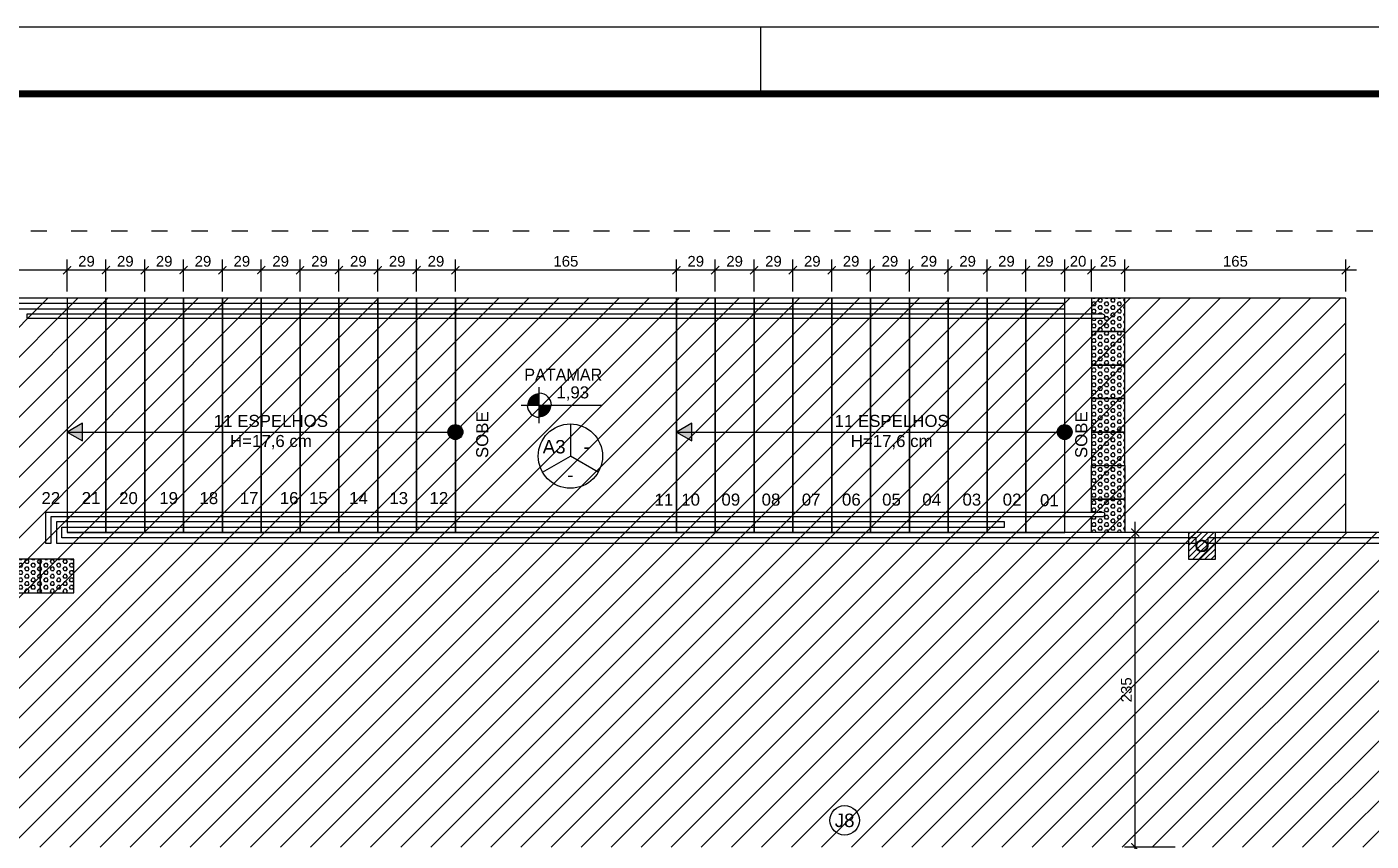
# Model space of a CAD drawing. Header units: millimetres. Extents: x 271 to 8721, y -7686 to -4716.
# Drawn here: x 773 to 1777, y -5325 to -4716 of the extents above; entities that cross this region are included whole.
import ezdxf
from ezdxf.enums import TextEntityAlignment as Align

# ---------------------------------------------------------------- set-up
doc = ezdxf.new("R2010")
doc.units = ezdxf.units.MM
doc.linetypes.add('ACAD_ISO03W100', pattern=[30, 12, -18])
for name, color, linetype in [('3', 1, 'Continuous'), ('construir', 10, 'Continuous'), ('COTA', 8, 'Continuous'), ('Estrutura', 49, 'Continuous'), ('LEGENDA', 7, 'Continuous'), ('PISO', 3, 'Continuous'), ('PISO02', 8, 'Continuous'), ('PODOTÁTIL INTERNO', 142, 'Continuous'), ('Projeções', 6, 'ACAD_ISO03W100'), ('Texto', 7, 'Continuous'), ('VISTA 02', 1, 'Continuous')]:
    doc.layers.add(name, color=color, linetype=linetype)
doc.styles.add('ARIAL', font='Arial.ttf')
doc.dimstyles.new('COTA 50', dxfattribs={"dimscale": 0.5, "dimtxt": 16, "dimasz": 12, "dimexe": 16, "dimexo": 10, "dimgap": 5, "dimtad": 1, "dimrnd": 0.5, "dimtxsty": 'ARIAL', "dimblk": 'ARCHTICK', "dimcen": 2.5, "dimdle": 16, "dimclrd": 8, "dimclre": 8, "dimclrt": 7, "dimadec": 0, "dimazin": 0, "dimtfac": 1, "dimtmove": 1, "dimatfit": 3, "dimfxl": 1, "dimarcsym": 0})

# ---------------------------------------------------------------- blocks, each defined once
blk = doc.blocks.new('A1 SEM ABA')
at = {"layer": 'LEGENDA'}
blk.add_line((-148, 58.4), (-148, 59.4), dxfattribs=at)
blk.add_lwpolyline([(-169, 59.4), (0, 59.4), (0, 0), (-169, 0), (-169, 59.4)], close=True, dxfattribs=at)
at = {"layer": 'LEGENDA', "const_width": 0.1}
blk.add_lwpolyline([(-1, 58.4), (-1, 1), (-166.5, 1), (-166.5, 58.4)], close=True, dxfattribs=at)
blk = doc.blocks.new('IND.ESQ.')
at = {"layer": 'Texto'}
blk.add_circle((0, 0), 5.5, dxfattribs=at)
at = {"layer": 'Texto', "style": 'ARIAL'}
blk.add_attdef('PP', text='', height=5, dxfattribs=at).set_placement((0, 0), align=Align.MIDDLE_CENTER)
blk = doc.blocks.new('_ArchTick')
at = {"layer": 'Texto', "color": 0, "const_width": 0.15}
blk.add_lwpolyline([(-0.5, -0.5), (0.5, 0.5)], dxfattribs=at)
blk = doc.blocks.new('*D82')
at = {"layer": 'COTA', "color": 8, "lineweight": -2, "transparency": 16777216}
for p, q in [((1600.9, -5337.1), (1600.9, -5086.1)), ((1680.7, -5094.1), (1592.9, -5094.1)), ((1630.7, -5329.1), (1592.9, -5329.1))]:
    blk.add_line(p, q, dxfattribs=at)
at = {"layer": 'Defpoints', "color": 0, "lineweight": -3, "transparency": 16777216}
for p in [(1600.9, -5094.1), (1685.7, -5094.1), (1635.7, -5329.1)]:
    blk.add_point(p, dxfattribs=at)
at = {"layer": 'COTA', "color": 8, "lineweight": -2, "transparency": 16777216, "xscale": 6, "yscale": 6, "zscale": 6}
for p, rotation in [((1600.9, -5094.1), 90), ((1600.9, -5329.1), 270)]:
    blk.add_blockref('_ArchTick', p, dxfattribs=dict(at, rotation=rotation))
at = {"layer": 'COTA', "color": 7, "lineweight": -2, "transparency": 16777216, "insert": (1594.3, -5211.6), "char_height": 8, "attachment_point": 5, "rotation": 90, "style": 'ARIAL'}
blk.add_mtext('235', dxfattribs=at)
blk = doc.blocks.new('PIZZA')
at = {"layer": 'Texto'}
for points in [[(0, 12), (0, 0)], [(-10.39, -6), (0, 0)], [(10.39, -6), (0, 0)]]:
    blk.add_lwpolyline(points, dxfattribs=at)
blk.add_circle((0, 0), 12, dxfattribs=at)
at = {"layer": 'Texto', "style": 'ARIAL'}
for tag, p in [('A1', (-6.06, 3.5)), ('B1', (6.06, 3.5)), ('C1', (0, -7))]:
    blk.add_attdef(tag, text='', height=5, dxfattribs=at).set_placement(p, align=Align.MIDDLE_CENTER)
blk = doc.blocks.new('A$C1DFB60F3')
at = {"layer": 'Texto', "color": 0, "linetype": 'ByBlock'}
for p, q in [((0, -13.5), (0, 13.5)), ((-13.5, 0), (46.5, 0))]:
    blk.add_line(p, q, dxfattribs=at)
at = {"layer": 'Texto', "color": 0, "linetype": 'ByBlock', "const_width": 9}
for points in [[(-4.5, 0, -0.414214), (0, 4.5, -0.618034)], [(0, -4.5, 0.414214), (4.5, 0, 0.618034)]]:
    blk.add_lwpolyline(points, format="xyb", dxfattribs=at)
at = {"layer": 'Texto', "color": 0, "linetype": 'ByBlock'}
for start, end in [(0, 90), (180, 270)]:
    blk.add_arc((0, 0), 9, start, end, dxfattribs=at)
at = {"layer": 'Texto', "color": 0, "linetype": 'ByBlock', "style": 'ARIAL'}
blk.add_attdef('0,00', (12.7, 5.1), '', height=9, dxfattribs=at)
blk = doc.blocks.new('*D320')
at = {"layer": 'COTA', "color": 8, "lineweight": -2, "transparency": 16777216}
for p, q in [((840.2, -4898.2), (795.2, -4898.2)), ((803.2, -4914.1), (803.2, -4890.2)), ((832.2, -4914.1), (832.2, -4890.2))]:
    blk.add_line(p, q, dxfattribs=at)
at = {"layer": 'Defpoints', "color": 0, "lineweight": -3, "transparency": 16777216}
for p in [(803.2, -4898.2), (803.2, -4919.1), (832.2, -4919.1)]:
    blk.add_point(p, dxfattribs=at)
at = {"layer": 'COTA', "color": 8, "lineweight": -2, "transparency": 16777216, "xscale": 6, "yscale": 6, "zscale": 6, "rotation": 180}
blk.add_blockref('_ArchTick', (803.2, -4898.2), dxfattribs=at)
at = {"layer": 'COTA', "color": 8, "lineweight": -2, "transparency": 16777216, "xscale": 6, "yscale": 6, "zscale": 6}
blk.add_blockref('_ArchTick', (832.2, -4898.2), dxfattribs=at)
at = {"layer": 'COTA', "color": 7, "lineweight": -2, "transparency": 16777216, "insert": (817.7, -4891.6), "char_height": 8, "attachment_point": 5, "style": 'ARIAL'}
blk.add_mtext('29', dxfattribs=at)
blk = doc.blocks.new('*D321')
at = {"layer": 'COTA', "color": 8, "lineweight": -2, "transparency": 16777216}
for p, q in [((869.2, -4898.2), (824.2, -4898.2)), ((832.2, -4914.1), (832.2, -4890.2)), ((861.2, -4914.1), (861.2, -4890.2))]:
    blk.add_line(p, q, dxfattribs=at)
at = {"layer": 'Defpoints', "color": 0, "lineweight": -3, "transparency": 16777216}
for p in [(832.2, -4898.2), (832.2, -4919.1), (861.2, -4919.1)]:
    blk.add_point(p, dxfattribs=at)
at = {"layer": 'COTA', "color": 8, "lineweight": -2, "transparency": 16777216, "xscale": 6, "yscale": 6, "zscale": 6, "rotation": 180}
blk.add_blockref('_ArchTick', (832.2, -4898.2), dxfattribs=at)
at = {"layer": 'COTA', "color": 8, "lineweight": -2, "transparency": 16777216, "xscale": 6, "yscale": 6, "zscale": 6}
blk.add_blockref('_ArchTick', (861.2, -4898.2), dxfattribs=at)
at = {"layer": 'COTA', "color": 7, "lineweight": -2, "transparency": 16777216, "insert": (846.7, -4891.6), "char_height": 8, "attachment_point": 5, "style": 'ARIAL'}
blk.add_mtext('29', dxfattribs=at)
blk = doc.blocks.new('*D322')
at = {"layer": 'COTA', "color": 8, "lineweight": -2, "transparency": 16777216}
for p, q in [((898.2, -4898.2), (853.2, -4898.2)), ((861.2, -4914.1), (861.2, -4890.2)), ((890.2, -4914.1), (890.2, -4890.2))]:
    blk.add_line(p, q, dxfattribs=at)
at = {"layer": 'Defpoints', "color": 0, "lineweight": -3, "transparency": 16777216}
for p in [(861.2, -4898.2), (861.2, -4919.1), (890.2, -4919.1)]:
    blk.add_point(p, dxfattribs=at)
at = {"layer": 'COTA', "color": 8, "lineweight": -2, "transparency": 16777216, "xscale": 6, "yscale": 6, "zscale": 6, "rotation": 180}
blk.add_blockref('_ArchTick', (861.2, -4898.2), dxfattribs=at)
at = {"layer": 'COTA', "color": 8, "lineweight": -2, "transparency": 16777216, "xscale": 6, "yscale": 6, "zscale": 6}
blk.add_blockref('_ArchTick', (890.2, -4898.2), dxfattribs=at)
at = {"layer": 'COTA', "color": 7, "lineweight": -2, "transparency": 16777216, "insert": (875.7, -4891.6), "char_height": 8, "attachment_point": 5, "style": 'ARIAL'}
blk.add_mtext('29', dxfattribs=at)
blk = doc.blocks.new('*D323')
at = {"layer": 'COTA', "color": 8, "lineweight": -2, "transparency": 16777216}
for p, q in [((927.2, -4898.2), (882.2, -4898.2)), ((890.2, -4914.1), (890.2, -4890.2)), ((919.2, -4914.1), (919.2, -4890.2))]:
    blk.add_line(p, q, dxfattribs=at)
at = {"layer": 'Defpoints', "color": 0, "lineweight": -3, "transparency": 16777216}
for p in [(890.2, -4898.2), (890.2, -4919.1), (919.2, -4919.1)]:
    blk.add_point(p, dxfattribs=at)
at = {"layer": 'COTA', "color": 8, "lineweight": -2, "transparency": 16777216, "xscale": 6, "yscale": 6, "zscale": 6, "rotation": 180}
blk.add_blockref('_ArchTick', (890.2, -4898.2), dxfattribs=at)
at = {"layer": 'COTA', "color": 8, "lineweight": -2, "transparency": 16777216, "xscale": 6, "yscale": 6, "zscale": 6}
blk.add_blockref('_ArchTick', (919.2, -4898.2), dxfattribs=at)
at = {"layer": 'COTA', "color": 7, "lineweight": -2, "transparency": 16777216, "insert": (904.7, -4891.6), "char_height": 8, "attachment_point": 5, "style": 'ARIAL'}
blk.add_mtext('29', dxfattribs=at)
blk = doc.blocks.new('*D324')
at = {"layer": 'COTA', "color": 8, "lineweight": -2, "transparency": 16777216}
for p, q in [((956.2, -4898.2), (911.2, -4898.2)), ((919.2, -4914.1), (919.2, -4890.2)), ((948.2, -4914.1), (948.2, -4890.2))]:
    blk.add_line(p, q, dxfattribs=at)
at = {"layer": 'Defpoints', "color": 0, "lineweight": -3, "transparency": 16777216}
for p in [(919.2, -4898.2), (919.2, -4919.1), (948.2, -4919.1)]:
    blk.add_point(p, dxfattribs=at)
at = {"layer": 'COTA', "color": 8, "lineweight": -2, "transparency": 16777216, "xscale": 6, "yscale": 6, "zscale": 6, "rotation": 180}
blk.add_blockref('_ArchTick', (919.2, -4898.2), dxfattribs=at)
at = {"layer": 'COTA', "color": 8, "lineweight": -2, "transparency": 16777216, "xscale": 6, "yscale": 6, "zscale": 6}
blk.add_blockref('_ArchTick', (948.2, -4898.2), dxfattribs=at)
at = {"layer": 'COTA', "color": 7, "lineweight": -2, "transparency": 16777216, "insert": (933.7, -4891.6), "char_height": 8, "attachment_point": 5, "style": 'ARIAL'}
blk.add_mtext('29', dxfattribs=at)
blk = doc.blocks.new('*D325')
at = {"layer": 'COTA', "color": 8, "lineweight": -2, "transparency": 16777216}
for p, q in [((985.2, -4898.2), (940.2, -4898.2)), ((948.2, -4914.1), (948.2, -4890.2)), ((977.2, -4914.1), (977.2, -4890.2))]:
    blk.add_line(p, q, dxfattribs=at)
at = {"layer": 'Defpoints', "color": 0, "lineweight": -3, "transparency": 16777216}
for p in [(948.2, -4898.2), (948.2, -4919.1), (977.2, -4919.1)]:
    blk.add_point(p, dxfattribs=at)
at = {"layer": 'COTA', "color": 8, "lineweight": -2, "transparency": 16777216, "xscale": 6, "yscale": 6, "zscale": 6, "rotation": 180}
blk.add_blockref('_ArchTick', (948.2, -4898.2), dxfattribs=at)
at = {"layer": 'COTA', "color": 8, "lineweight": -2, "transparency": 16777216, "xscale": 6, "yscale": 6, "zscale": 6}
blk.add_blockref('_ArchTick', (977.2, -4898.2), dxfattribs=at)
at = {"layer": 'COTA', "color": 7, "lineweight": -2, "transparency": 16777216, "insert": (962.7, -4891.6), "char_height": 8, "attachment_point": 5, "style": 'ARIAL'}
blk.add_mtext('29', dxfattribs=at)
blk = doc.blocks.new('*D326')
at = {"layer": 'COTA', "color": 8, "lineweight": -2, "transparency": 16777216}
for p, q in [((1014.2, -4898.2), (969.2, -4898.2)), ((977.2, -4914.1), (977.2, -4890.2)), ((1006.2, -4914.1), (1006.2, -4890.2))]:
    blk.add_line(p, q, dxfattribs=at)
at = {"layer": 'Defpoints', "color": 0, "lineweight": -3, "transparency": 16777216}
for p in [(977.2, -4898.2), (977.2, -4919.1), (1006.2, -4919.1)]:
    blk.add_point(p, dxfattribs=at)
at = {"layer": 'COTA', "color": 8, "lineweight": -2, "transparency": 16777216, "xscale": 6, "yscale": 6, "zscale": 6, "rotation": 180}
blk.add_blockref('_ArchTick', (977.2, -4898.2), dxfattribs=at)
at = {"layer": 'COTA', "color": 8, "lineweight": -2, "transparency": 16777216, "xscale": 6, "yscale": 6, "zscale": 6}
blk.add_blockref('_ArchTick', (1006.2, -4898.2), dxfattribs=at)
at = {"layer": 'COTA', "color": 7, "lineweight": -2, "transparency": 16777216, "insert": (991.7, -4891.6), "char_height": 8, "attachment_point": 5, "style": 'ARIAL'}
blk.add_mtext('29', dxfattribs=at)
blk = doc.blocks.new('*D327')
at = {"layer": 'COTA', "color": 8, "lineweight": -2, "transparency": 16777216}
for p, q in [((1043.2, -4898.2), (998.2, -4898.2)), ((1006.2, -4914.1), (1006.2, -4890.2)), ((1035.2, -4914.1), (1035.2, -4890.2))]:
    blk.add_line(p, q, dxfattribs=at)
at = {"layer": 'Defpoints', "color": 0, "lineweight": -3, "transparency": 16777216}
for p in [(1006.2, -4898.2), (1006.2, -4919.1), (1035.2, -4919.1)]:
    blk.add_point(p, dxfattribs=at)
at = {"layer": 'COTA', "color": 8, "lineweight": -2, "transparency": 16777216, "xscale": 6, "yscale": 6, "zscale": 6, "rotation": 180}
blk.add_blockref('_ArchTick', (1006.2, -4898.2), dxfattribs=at)
at = {"layer": 'COTA', "color": 8, "lineweight": -2, "transparency": 16777216, "xscale": 6, "yscale": 6, "zscale": 6}
blk.add_blockref('_ArchTick', (1035.2, -4898.2), dxfattribs=at)
at = {"layer": 'COTA', "color": 7, "lineweight": -2, "transparency": 16777216, "insert": (1020.7, -4891.6), "char_height": 8, "attachment_point": 5, "style": 'ARIAL'}
blk.add_mtext('29', dxfattribs=at)
blk = doc.blocks.new('*D328')
at = {"layer": 'COTA', "color": 8, "lineweight": -2, "transparency": 16777216}
for p, q in [((1072.2, -4898.2), (1027.2, -4898.2)), ((1035.2, -4914.1), (1035.2, -4890.2)), ((1064.2, -4914.1), (1064.2, -4890.2))]:
    blk.add_line(p, q, dxfattribs=at)
at = {"layer": 'Defpoints', "color": 0, "lineweight": -3, "transparency": 16777216}
for p in [(1035.2, -4898.2), (1035.2, -4919.1), (1064.2, -4919.1)]:
    blk.add_point(p, dxfattribs=at)
at = {"layer": 'COTA', "color": 8, "lineweight": -2, "transparency": 16777216, "xscale": 6, "yscale": 6, "zscale": 6, "rotation": 180}
blk.add_blockref('_ArchTick', (1035.2, -4898.2), dxfattribs=at)
at = {"layer": 'COTA', "color": 8, "lineweight": -2, "transparency": 16777216, "xscale": 6, "yscale": 6, "zscale": 6}
blk.add_blockref('_ArchTick', (1064.2, -4898.2), dxfattribs=at)
at = {"layer": 'COTA', "color": 7, "lineweight": -2, "transparency": 16777216, "insert": (1049.7, -4891.6), "char_height": 8, "attachment_point": 5, "style": 'ARIAL'}
blk.add_mtext('29', dxfattribs=at)
blk = doc.blocks.new('*D329')
at = {"layer": 'COTA', "color": 8, "lineweight": -2, "transparency": 16777216}
for p, q in [((1101.2, -4898.2), (1056.2, -4898.2)), ((1064.2, -4914.1), (1064.2, -4890.2)), ((1093.2, -4914.1), (1093.2, -4890.2))]:
    blk.add_line(p, q, dxfattribs=at)
at = {"layer": 'Defpoints', "color": 0, "lineweight": -3, "transparency": 16777216}
for p in [(1064.2, -4898.2), (1064.2, -4919.1), (1093.2, -4919.1)]:
    blk.add_point(p, dxfattribs=at)
at = {"layer": 'COTA', "color": 8, "lineweight": -2, "transparency": 16777216, "xscale": 6, "yscale": 6, "zscale": 6, "rotation": 180}
blk.add_blockref('_ArchTick', (1064.2, -4898.2), dxfattribs=at)
at = {"layer": 'COTA', "color": 8, "lineweight": -2, "transparency": 16777216, "xscale": 6, "yscale": 6, "zscale": 6}
blk.add_blockref('_ArchTick', (1093.2, -4898.2), dxfattribs=at)
at = {"layer": 'COTA', "color": 7, "lineweight": -2, "transparency": 16777216, "insert": (1078.7, -4891.6), "char_height": 8, "attachment_point": 5, "style": 'ARIAL'}
blk.add_mtext('29', dxfattribs=at)
blk = doc.blocks.new('*D330')
at = {"layer": 'COTA', "color": 8, "lineweight": -2, "transparency": 16777216}
for p, q in [((1556.2, -4898.2), (1511.2, -4898.2)), ((1519.2, -4914.1), (1519.2, -4890.2)), ((1548.2, -4914.1), (1548.2, -4890.2))]:
    blk.add_line(p, q, dxfattribs=at)
at = {"layer": 'Defpoints', "color": 0, "lineweight": -3, "transparency": 16777216}
for p in [(1519.2, -4898.2), (1519.2, -4919.1), (1548.2, -4919.1)]:
    blk.add_point(p, dxfattribs=at)
at = {"layer": 'COTA', "color": 8, "lineweight": -2, "transparency": 16777216, "xscale": 6, "yscale": 6, "zscale": 6, "rotation": 180}
blk.add_blockref('_ArchTick', (1519.2, -4898.2), dxfattribs=at)
at = {"layer": 'COTA', "color": 8, "lineweight": -2, "transparency": 16777216, "xscale": 6, "yscale": 6, "zscale": 6}
blk.add_blockref('_ArchTick', (1548.2, -4898.2), dxfattribs=at)
at = {"layer": 'COTA', "color": 7, "lineweight": -2, "transparency": 16777216, "insert": (1533.7, -4891.6), "char_height": 8, "attachment_point": 5, "style": 'ARIAL'}
blk.add_mtext('29', dxfattribs=at)
blk = doc.blocks.new('*D331')
at = {"layer": 'COTA', "color": 8, "lineweight": -2, "transparency": 16777216}
for p, q in [((1527.2, -4898.2), (1482.2, -4898.2)), ((1490.2, -4914.1), (1490.2, -4890.2)), ((1519.2, -4914.1), (1519.2, -4890.2))]:
    blk.add_line(p, q, dxfattribs=at)
at = {"layer": 'Defpoints', "color": 0, "lineweight": -3, "transparency": 16777216}
for p in [(1490.2, -4898.2), (1490.2, -4919.1), (1519.2, -4919.1)]:
    blk.add_point(p, dxfattribs=at)
at = {"layer": 'COTA', "color": 8, "lineweight": -2, "transparency": 16777216, "xscale": 6, "yscale": 6, "zscale": 6, "rotation": 180}
blk.add_blockref('_ArchTick', (1490.2, -4898.2), dxfattribs=at)
at = {"layer": 'COTA', "color": 8, "lineweight": -2, "transparency": 16777216, "xscale": 6, "yscale": 6, "zscale": 6}
blk.add_blockref('_ArchTick', (1519.2, -4898.2), dxfattribs=at)
at = {"layer": 'COTA', "color": 7, "lineweight": -2, "transparency": 16777216, "insert": (1504.7, -4891.6), "char_height": 8, "attachment_point": 5, "style": 'ARIAL'}
blk.add_mtext('29', dxfattribs=at)
blk = doc.blocks.new('*D332')
at = {"layer": 'COTA', "color": 8, "lineweight": -2, "transparency": 16777216}
for p, q in [((1498.2, -4898.2), (1453.2, -4898.2)), ((1461.2, -4914.1), (1461.2, -4890.2)), ((1490.2, -4914.1), (1490.2, -4890.2))]:
    blk.add_line(p, q, dxfattribs=at)
at = {"layer": 'Defpoints', "color": 0, "lineweight": -3, "transparency": 16777216}
for p in [(1461.2, -4898.2), (1461.2, -4919.1), (1490.2, -4919.1)]:
    blk.add_point(p, dxfattribs=at)
at = {"layer": 'COTA', "color": 8, "lineweight": -2, "transparency": 16777216, "xscale": 6, "yscale": 6, "zscale": 6, "rotation": 180}
blk.add_blockref('_ArchTick', (1461.2, -4898.2), dxfattribs=at)
at = {"layer": 'COTA', "color": 8, "lineweight": -2, "transparency": 16777216, "xscale": 6, "yscale": 6, "zscale": 6}
blk.add_blockref('_ArchTick', (1490.2, -4898.2), dxfattribs=at)
at = {"layer": 'COTA', "color": 7, "lineweight": -2, "transparency": 16777216, "insert": (1475.7, -4891.6), "char_height": 8, "attachment_point": 5, "style": 'ARIAL'}
blk.add_mtext('29', dxfattribs=at)
blk = doc.blocks.new('*D333')
at = {"layer": 'COTA', "color": 8, "lineweight": -2, "transparency": 16777216}
for p, q in [((1469.2, -4898.2), (1424.2, -4898.2)), ((1432.2, -4914.1), (1432.2, -4890.2)), ((1461.2, -4914.1), (1461.2, -4890.2))]:
    blk.add_line(p, q, dxfattribs=at)
at = {"layer": 'Defpoints', "color": 0, "lineweight": -3, "transparency": 16777216}
for p in [(1432.2, -4898.2), (1432.2, -4919.1), (1461.2, -4919.1)]:
    blk.add_point(p, dxfattribs=at)
at = {"layer": 'COTA', "color": 8, "lineweight": -2, "transparency": 16777216, "xscale": 6, "yscale": 6, "zscale": 6, "rotation": 180}
blk.add_blockref('_ArchTick', (1432.2, -4898.2), dxfattribs=at)
at = {"layer": 'COTA', "color": 8, "lineweight": -2, "transparency": 16777216, "xscale": 6, "yscale": 6, "zscale": 6}
blk.add_blockref('_ArchTick', (1461.2, -4898.2), dxfattribs=at)
at = {"layer": 'COTA', "color": 7, "lineweight": -2, "transparency": 16777216, "insert": (1446.7, -4891.6), "char_height": 8, "attachment_point": 5, "style": 'ARIAL'}
blk.add_mtext('29', dxfattribs=at)
blk = doc.blocks.new('*D334')
at = {"layer": 'COTA', "color": 8, "lineweight": -2, "transparency": 16777216}
for p, q in [((1440.2, -4898.2), (1395.2, -4898.2)), ((1403.2, -4914.1), (1403.2, -4890.2)), ((1432.2, -4914.1), (1432.2, -4890.2))]:
    blk.add_line(p, q, dxfattribs=at)
at = {"layer": 'Defpoints', "color": 0, "lineweight": -3, "transparency": 16777216}
for p in [(1403.2, -4898.2), (1403.2, -4919.1), (1432.2, -4919.1)]:
    blk.add_point(p, dxfattribs=at)
at = {"layer": 'COTA', "color": 8, "lineweight": -2, "transparency": 16777216, "xscale": 6, "yscale": 6, "zscale": 6, "rotation": 180}
blk.add_blockref('_ArchTick', (1403.2, -4898.2), dxfattribs=at)
at = {"layer": 'COTA', "color": 8, "lineweight": -2, "transparency": 16777216, "xscale": 6, "yscale": 6, "zscale": 6}
blk.add_blockref('_ArchTick', (1432.2, -4898.2), dxfattribs=at)
at = {"layer": 'COTA', "color": 7, "lineweight": -2, "transparency": 16777216, "insert": (1417.7, -4891.6), "char_height": 8, "attachment_point": 5, "style": 'ARIAL'}
blk.add_mtext('29', dxfattribs=at)
blk = doc.blocks.new('*D335')
at = {"layer": 'COTA', "color": 8, "lineweight": -2, "transparency": 16777216}
for p, q in [((1411.2, -4898.2), (1366.2, -4898.2)), ((1374.2, -4914.1), (1374.2, -4890.2)), ((1403.2, -4914.1), (1403.2, -4890.2))]:
    blk.add_line(p, q, dxfattribs=at)
at = {"layer": 'Defpoints', "color": 0, "lineweight": -3, "transparency": 16777216}
for p in [(1374.2, -4898.2), (1374.2, -4919.1), (1403.2, -4919.1)]:
    blk.add_point(p, dxfattribs=at)
at = {"layer": 'COTA', "color": 8, "lineweight": -2, "transparency": 16777216, "xscale": 6, "yscale": 6, "zscale": 6, "rotation": 180}
blk.add_blockref('_ArchTick', (1374.2, -4898.2), dxfattribs=at)
at = {"layer": 'COTA', "color": 8, "lineweight": -2, "transparency": 16777216, "xscale": 6, "yscale": 6, "zscale": 6}
blk.add_blockref('_ArchTick', (1403.2, -4898.2), dxfattribs=at)
at = {"layer": 'COTA', "color": 7, "lineweight": -2, "transparency": 16777216, "insert": (1388.7, -4891.6), "char_height": 8, "attachment_point": 5, "style": 'ARIAL'}
blk.add_mtext('29', dxfattribs=at)
blk = doc.blocks.new('*D336')
at = {"layer": 'COTA', "color": 8, "lineweight": -2, "transparency": 16777216}
for p, q in [((1382.2, -4898.2), (1337.2, -4898.2)), ((1345.2, -4914.1), (1345.2, -4890.2)), ((1374.2, -4914.1), (1374.2, -4890.2))]:
    blk.add_line(p, q, dxfattribs=at)
at = {"layer": 'Defpoints', "color": 0, "lineweight": -3, "transparency": 16777216}
for p in [(1345.2, -4898.2), (1345.2, -4919.1), (1374.2, -4919.1)]:
    blk.add_point(p, dxfattribs=at)
at = {"layer": 'COTA', "color": 8, "lineweight": -2, "transparency": 16777216, "xscale": 6, "yscale": 6, "zscale": 6, "rotation": 180}
blk.add_blockref('_ArchTick', (1345.2, -4898.2), dxfattribs=at)
at = {"layer": 'COTA', "color": 8, "lineweight": -2, "transparency": 16777216, "xscale": 6, "yscale": 6, "zscale": 6}
blk.add_blockref('_ArchTick', (1374.2, -4898.2), dxfattribs=at)
at = {"layer": 'COTA', "color": 7, "lineweight": -2, "transparency": 16777216, "insert": (1359.7, -4891.6), "char_height": 8, "attachment_point": 5, "style": 'ARIAL'}
blk.add_mtext('29', dxfattribs=at)
blk = doc.blocks.new('*D337')
at = {"layer": 'COTA', "color": 8, "lineweight": -2, "transparency": 16777216}
for p, q in [((1353.2, -4898.2), (1308.2, -4898.2)), ((1316.2, -4914.1), (1316.2, -4890.2)), ((1345.2, -4914.1), (1345.2, -4890.2))]:
    blk.add_line(p, q, dxfattribs=at)
at = {"layer": 'Defpoints', "color": 0, "lineweight": -3, "transparency": 16777216}
for p in [(1316.2, -4898.2), (1316.2, -4919.1), (1345.2, -4919.1)]:
    blk.add_point(p, dxfattribs=at)
at = {"layer": 'COTA', "color": 8, "lineweight": -2, "transparency": 16777216, "xscale": 6, "yscale": 6, "zscale": 6, "rotation": 180}
blk.add_blockref('_ArchTick', (1316.2, -4898.2), dxfattribs=at)
at = {"layer": 'COTA', "color": 8, "lineweight": -2, "transparency": 16777216, "xscale": 6, "yscale": 6, "zscale": 6}
blk.add_blockref('_ArchTick', (1345.2, -4898.2), dxfattribs=at)
at = {"layer": 'COTA', "color": 7, "lineweight": -2, "transparency": 16777216, "insert": (1330.7, -4891.6), "char_height": 8, "attachment_point": 5, "style": 'ARIAL'}
blk.add_mtext('29', dxfattribs=at)
blk = doc.blocks.new('*D338')
at = {"layer": 'COTA', "color": 8, "lineweight": -2, "transparency": 16777216}
for p, q in [((1324.2, -4898.2), (1279.2, -4898.2)), ((1287.2, -4914.1), (1287.2, -4890.2)), ((1316.2, -4914.1), (1316.2, -4890.2))]:
    blk.add_line(p, q, dxfattribs=at)
at = {"layer": 'Defpoints', "color": 0, "lineweight": -3, "transparency": 16777216}
for p in [(1287.2, -4898.2), (1287.2, -4919.1), (1316.2, -4919.1)]:
    blk.add_point(p, dxfattribs=at)
at = {"layer": 'COTA', "color": 8, "lineweight": -2, "transparency": 16777216, "xscale": 6, "yscale": 6, "zscale": 6, "rotation": 180}
blk.add_blockref('_ArchTick', (1287.2, -4898.2), dxfattribs=at)
at = {"layer": 'COTA', "color": 8, "lineweight": -2, "transparency": 16777216, "xscale": 6, "yscale": 6, "zscale": 6}
blk.add_blockref('_ArchTick', (1316.2, -4898.2), dxfattribs=at)
at = {"layer": 'COTA', "color": 7, "lineweight": -2, "transparency": 16777216, "insert": (1301.7, -4891.6), "char_height": 8, "attachment_point": 5, "style": 'ARIAL'}
blk.add_mtext('29', dxfattribs=at)
blk = doc.blocks.new('*D339')
at = {"layer": 'COTA', "color": 8, "lineweight": -2, "transparency": 16777216}
for p, q in [((1295.2, -4898.2), (1250.2, -4898.2)), ((1258.2, -4914.1), (1258.2, -4890.2)), ((1287.2, -4914.1), (1287.2, -4890.2))]:
    blk.add_line(p, q, dxfattribs=at)
at = {"layer": 'Defpoints', "color": 0, "lineweight": -3, "transparency": 16777216}
for p in [(1258.2, -4898.2), (1258.2, -4919.1), (1287.2, -4919.1)]:
    blk.add_point(p, dxfattribs=at)
at = {"layer": 'COTA', "color": 8, "lineweight": -2, "transparency": 16777216, "xscale": 6, "yscale": 6, "zscale": 6, "rotation": 180}
blk.add_blockref('_ArchTick', (1258.2, -4898.2), dxfattribs=at)
at = {"layer": 'COTA', "color": 8, "lineweight": -2, "transparency": 16777216, "xscale": 6, "yscale": 6, "zscale": 6}
blk.add_blockref('_ArchTick', (1287.2, -4898.2), dxfattribs=at)
at = {"layer": 'COTA', "color": 7, "lineweight": -2, "transparency": 16777216, "insert": (1272.7, -4891.6), "char_height": 8, "attachment_point": 5, "style": 'ARIAL'}
blk.add_mtext('29', dxfattribs=at)
blk = doc.blocks.new('*D340')
at = {"layer": 'COTA', "color": 8, "lineweight": -2, "transparency": 16777216}
for p, q in [((1266.2, -4898.2), (1085.2, -4898.2)), ((1093.2, -4913.5), (1093.2, -4890.2)), ((1258.2, -4914.1), (1258.2, -4890.2))]:
    blk.add_line(p, q, dxfattribs=at)
at = {"layer": 'Defpoints', "color": 0, "lineweight": -3, "transparency": 16777216}
for p in [(1093.2, -4898.2), (1093.2, -4918.5), (1258.2, -4919.1)]:
    blk.add_point(p, dxfattribs=at)
at = {"layer": 'COTA', "color": 8, "lineweight": -2, "transparency": 16777216, "xscale": 6, "yscale": 6, "zscale": 6, "rotation": 180}
blk.add_blockref('_ArchTick', (1093.2, -4898.2), dxfattribs=at)
at = {"layer": 'COTA', "color": 8, "lineweight": -2, "transparency": 16777216, "xscale": 6, "yscale": 6, "zscale": 6}
blk.add_blockref('_ArchTick', (1258.2, -4898.2), dxfattribs=at)
at = {"layer": 'COTA', "color": 7, "lineweight": -2, "transparency": 16777216, "insert": (1175.7, -4891.6), "char_height": 8, "attachment_point": 5, "style": 'ARIAL'}
blk.add_mtext('165', dxfattribs=at)
blk = doc.blocks.new('*D341')
at = {"layer": 'COTA', "color": 8, "lineweight": -2, "transparency": 16777216}
for p, q in [((811.2, -4898.2), (625.2, -4898.2)), ((633.2, -4904.5), (633.2, -4890.2)), ((803.2, -4914.1), (803.2, -4890.2))]:
    blk.add_line(p, q, dxfattribs=at)
at = {"layer": 'Defpoints', "color": 0, "lineweight": -3, "transparency": 16777216}
for p in [(633.2, -4898.2), (633.2, -4909.5), (803.2, -4919.1)]:
    blk.add_point(p, dxfattribs=at)
at = {"layer": 'COTA', "color": 8, "lineweight": -2, "transparency": 16777216, "xscale": 6, "yscale": 6, "zscale": 6, "rotation": 180}
blk.add_blockref('_ArchTick', (633.2, -4898.2), dxfattribs=at)
at = {"layer": 'COTA', "color": 8, "lineweight": -2, "transparency": 16777216, "xscale": 6, "yscale": 6, "zscale": 6}
blk.add_blockref('_ArchTick', (803.2, -4898.2), dxfattribs=at)
at = {"layer": 'COTA', "color": 7, "lineweight": -2, "transparency": 16777216, "insert": (718.2, -4891.6), "char_height": 8, "attachment_point": 5, "style": 'ARIAL'}
blk.add_mtext('170', dxfattribs=at)
blk = doc.blocks.new('*D342')
at = {"layer": 'COTA', "color": 8, "lineweight": -2, "transparency": 16777216}
for p, q in [((1766.2, -4898.2), (1585.2, -4898.2)), ((1593.2, -4914.1), (1593.2, -4890.2)), ((1758.2, -4914.1), (1758.2, -4890.2))]:
    blk.add_line(p, q, dxfattribs=at)
at = {"layer": 'Defpoints', "color": 0, "lineweight": -3, "transparency": 16777216}
for p in [(1593.2, -4898.2), (1593.2, -4919.1), (1758.2, -4919.1)]:
    blk.add_point(p, dxfattribs=at)
at = {"layer": 'COTA', "color": 8, "lineweight": -2, "transparency": 16777216, "xscale": 6, "yscale": 6, "zscale": 6, "rotation": 180}
blk.add_blockref('_ArchTick', (1593.2, -4898.2), dxfattribs=at)
at = {"layer": 'COTA', "color": 8, "lineweight": -2, "transparency": 16777216, "xscale": 6, "yscale": 6, "zscale": 6}
blk.add_blockref('_ArchTick', (1758.2, -4898.2), dxfattribs=at)
at = {"layer": 'COTA', "color": 7, "lineweight": -2, "transparency": 16777216, "insert": (1675.7, -4891.6), "char_height": 8, "attachment_point": 5, "style": 'ARIAL'}
blk.add_mtext('165', dxfattribs=at)
blk = doc.blocks.new('*D343')
at = {"layer": 'COTA', "color": 8, "lineweight": -2, "transparency": 16777216}
for p, q in [((1601.2, -4898.2), (1560.2, -4898.2)), ((1568.2, -4914.1), (1568.2, -4890.2)), ((1593.2, -4914.1), (1593.2, -4890.2))]:
    blk.add_line(p, q, dxfattribs=at)
at = {"layer": 'Defpoints', "color": 0, "lineweight": -3, "transparency": 16777216}
for p in [(1568.2, -4898.2), (1568.2, -4919.1), (1593.2, -4919.1)]:
    blk.add_point(p, dxfattribs=at)
at = {"layer": 'COTA', "color": 8, "lineweight": -2, "transparency": 16777216, "xscale": 6, "yscale": 6, "zscale": 6, "rotation": 180}
blk.add_blockref('_ArchTick', (1568.2, -4898.2), dxfattribs=at)
at = {"layer": 'COTA', "color": 8, "lineweight": -2, "transparency": 16777216, "xscale": 6, "yscale": 6, "zscale": 6}
blk.add_blockref('_ArchTick', (1593.2, -4898.2), dxfattribs=at)
at = {"layer": 'COTA', "color": 7, "lineweight": -2, "transparency": 16777216, "insert": (1580.7, -4891.6), "char_height": 8, "attachment_point": 5, "style": 'ARIAL'}
blk.add_mtext('25', dxfattribs=at)
blk = doc.blocks.new('*D344')
at = {"layer": 'COTA', "color": 8, "lineweight": -2, "transparency": 16777216}
for p, q in [((1576.2, -4898.2), (1540.2, -4898.2)), ((1548.2, -4914.1), (1548.2, -4890.2)), ((1568.2, -4914.1), (1568.2, -4890.2))]:
    blk.add_line(p, q, dxfattribs=at)
at = {"layer": 'Defpoints', "color": 0, "lineweight": -3, "transparency": 16777216}
for p in [(1548.2, -4898.2), (1548.2, -4919.1), (1568.2, -4919.1)]:
    blk.add_point(p, dxfattribs=at)
at = {"layer": 'COTA', "color": 8, "lineweight": -2, "transparency": 16777216, "xscale": 6, "yscale": 6, "zscale": 6, "rotation": 180}
blk.add_blockref('_ArchTick', (1548.2, -4898.2), dxfattribs=at)
at = {"layer": 'COTA', "color": 8, "lineweight": -2, "transparency": 16777216, "xscale": 6, "yscale": 6, "zscale": 6}
blk.add_blockref('_ArchTick', (1568.2, -4898.2), dxfattribs=at)
at = {"layer": 'COTA', "color": 7, "lineweight": -2, "transparency": 16777216, "insert": (1558.2, -4891.6), "char_height": 8, "attachment_point": 5, "style": 'ARIAL'}
blk.add_mtext('20', dxfattribs=at)

msp = doc.modelspace()

# ---------------------------------------------------------------- hatches: boundary and pattern name
at = {"layer": 'construir'}
h = msp.add_hatch(dxfattribs=at)
h.set_pattern_fill('ANSI31', color=256, scale=5, angle=180, style=0)
h.set_pattern_definition([(-135, (30607.291, 19309.159), (11.22532, -11.22532), [])])
h.paths.add_polyline_path([(1758.214, -5094.093), (1758.214, -4919.093), (633.214, -4919.093), (633.214, -5329.093), (6731.214, -5329.093), (6731.214, -5339.093), (7056.214, -5339.093), (7056.214, -5094.093), (5665.714, -5094.093), (5665.714, -4864.093), (4380.714, -4864.093), (4380.714, -5094.093)])
h = msp.add_hatch(dxfattribs=at)
h.set_pattern_fill('ANSI31', color=256, style=0)
h.set_pattern_definition([(45, (-3724.3615, -17473.5864), (-2.245064, 2.245064), [])])
h.paths.add_polyline_path([(1640.714, -5114.093), (1660.714, -5114.093), (1660.714, -5094.093), (1640.714, -5094.093)])
at = {"layer": 'PISO02'}
for points in [[(803.214, -5019.093), (814.681, -5025.713), (814.681, -5012.472)], [(1258.214, -5019.093), (1269.681, -5025.713), (1269.681, -5012.472)]]:
    msp.add_hatch(color=256, dxfattribs=at).paths.add_polyline_path(points)
h = msp.add_hatch(color=256, dxfattribs=at)
edge = h.paths.add_edge_path()
edge.add_arc((1093.214, -5019.093), 5.55, 0, 360)
h = msp.add_hatch(color=256, dxfattribs=at)
edge = h.paths.add_edge_path()
edge.add_arc((1548.214, -5019.093), 5.55, 0, 360)
at = {"layer": 'PODOTÁTIL INTERNO'}
h = msp.add_hatch(dxfattribs=at)
h.set_pattern_fill('HEX', color=256, scale=0.5, angle=180, style=0)
h.set_pattern_definition([(180, (-662.7496, 9596.0523), (0, 2.74963), [1.5875, -3.175]), (60, (-662.7496, 9596.0523), (2.38124943, -1.374815), [1.5875, -3.175]), (120, (-664.337, 9596.0523), (2.38124943, 1.374815), [1.5875, -3.175])])
h.paths.add_polyline_path([(1568.214, -4931.093), (1576.714, -4931.093, -1), (1576.714, -4934.093), (1568.214, -4934.093), (1568.214, -4944.093), (1593.214, -4944.093), (1593.214, -4919.093), (1568.214, -4919.093)])
h.paths.add_polyline_path([(1593.214, -4944.093), (1568.214, -4944.093), (1568.214, -4969.093), (1593.214, -4969.093)])
h.paths.add_polyline_path([(1593.214, -4969.093), (1568.214, -4969.093), (1568.214, -4994.093), (1593.214, -4994.093)])
h.paths.add_polyline_path([(1593.214, -4994.093), (1568.214, -4994.093), (1568.214, -5019.093), (1593.214, -5019.093)])
h.paths.add_polyline_path([(1593.214, -5019.093), (1568.214, -5019.093), (1568.214, -5044.093), (1593.214, -5044.093)])
h.paths.add_polyline_path([(1593.214, -5044.093), (1568.214, -5044.093), (1568.214, -5069.093), (1593.214, -5069.093)])
h.paths.add_polyline_path([(1593.214, -5069.093), (1568.214, -5069.093), (1568.214, -5079.093), (1576.714, -5079.093, -1), (1576.714, -5082.093), (1568.214, -5082.093), (1568.214, -5094.093), (1593.214, -5094.093)])
h = msp.add_hatch(dxfattribs=at)
h.set_pattern_fill('HEX', color=256, scale=0.5, angle=180, style=0)
h.set_pattern_definition([(180, (-392.7496, 9596.0523), (0, 2.74963), [1.5875, -3.175]), (60, (-392.7496, 9596.0523), (2.38124943, -1.374815), [1.5875, -3.175]), (120, (-394.337, 9596.0523), (2.38124943, 1.374815), [1.5875, -3.175])])
h.paths.add_polyline_path([(639.406, -5114.093), (633.214, -5114.093), (633.214, -5139.093), (639.406, -5139.093)])
h.paths.add_polyline_path([(783.214, -5114.093), (783.214, -5139.093), (808.214, -5139.093), (808.214, -5114.093)])
h.paths.add_polyline_path([(783.214, -5139.093), (783.214, -5114.093), (758.214, -5114.093), (758.214, -5139.093)])
h.paths.add_polyline_path([(758.214, -5139.093), (758.214, -5114.093), (733.214, -5114.093), (733.214, -5139.093)])
h.paths.add_polyline_path([(733.214, -5139.093), (733.214, -5114.093), (708.214, -5114.093), (708.214, -5139.093)])
h.paths.add_polyline_path([(708.214, -5139.093), (708.214, -5114.093), (683.214, -5114.093), (683.214, -5139.093)])
h.paths.add_polyline_path([(683.214, -5139.093), (683.214, -5114.093), (658.214, -5114.093), (658.214, -5139.093)])
h.paths.add_polyline_path([(658.214, -5139.093), (658.214, -5114.093), (643.406, -5114.093), (643.406, -5139.093)])

# ---------------------------------------------------------------- linework, layer by layer
at = {"layer": '3', "linetype": 'Continuous'}
for radius in [4.445, 3.895]:
    msp.add_circle((1650.714, -5104.093), radius, dxfattribs=at)
at = {"layer": 'Estrutura', "linetype": 'Continuous'}
msp.add_lwpolyline([(1640.714, -5114.093), (1660.714, -5114.093), (1660.714, -5094.093), (1640.714, -5094.093), (1640.714, -5114.093)], dxfattribs=at)
at = {"layer": 'PISO'}
msp.add_line((4380.714, -5094.093), (803.214, -5094.093), dxfattribs=at)
for points in [[(803.214, -4919.093), (633.214, -4919.093), (633.214, -5094.093)], [(1758.214, -5094.093), (1758.214, -4919.093), (1548.214, -4919.093), (1548.214, -4919.093)]]:
    msp.add_lwpolyline(points, dxfattribs=at)
for points in [[(803.214, -5094.093), (832.214, -5094.093), (832.214, -4919.093), (803.214, -4919.093)], [(832.214, -5094.093), (861.214, -5094.093), (861.214, -4919.093), (832.214, -4919.093)], [(861.214, -5094.093), (890.214, -5094.093), (890.214, -4919.093), (861.214, -4919.093)], [(890.214, -5094.093), (919.214, -5094.093), (919.214, -4919.093), (890.214, -4919.093)], [(919.214, -5094.093), (948.214, -5094.093), (948.214, -4919.093), (919.214, -4919.093)], [(948.214, -5094.093), (977.214, -5094.093), (977.214, -4919.093), (948.214, -4919.093)], [(977.214, -5094.093), (1006.214, -5094.093), (1006.214, -4919.093), (977.214, -4919.093)], [(1006.214, -5094.093), (1035.214, -5094.093), (1035.214, -4919.093), (1006.214, -4919.093)], [(1035.214, -5094.093), (1064.214, -5094.093), (1064.214, -4919.093), (1035.214, -4919.093)], [(1064.214, -5094.093), (1093.214, -5094.093), (1093.214, -4919.093), (1064.214, -4919.093)], [(1093.214, -5094.093), (1258.214, -5094.093), (1258.214, -4919.093), (1093.214, -4919.093)], [(1258.214, -5094.093), (1287.214, -5094.093), (1287.214, -4919.093), (1258.214, -4919.093)], [(1287.214, -5094.093), (1316.214, -5094.093), (1316.214, -4919.093), (1287.214, -4919.093)], [(1316.214, -5094.093), (1345.214, -5094.093), (1345.214, -4919.093), (1316.214, -4919.093)], [(1345.214, -5094.093), (1374.214, -5094.093), (1374.214, -4919.093), (1345.214, -4919.093)], [(1374.214, -5094.093), (1403.214, -5094.093), (1403.214, -4919.093), (1374.214, -4919.093)], [(1403.214, -5094.093), (1432.214, -5094.093), (1432.214, -4919.093), (1403.214, -4919.093)], [(1432.214, -5094.093), (1461.214, -5094.093), (1461.214, -4919.093), (1432.214, -4919.093)], [(1461.214, -5094.093), (1490.214, -5094.093), (1490.214, -4919.093), (1461.214, -4919.093)], [(1490.214, -5094.093), (1519.214, -5094.093), (1519.214, -4919.093), (1490.214, -4919.093)], [(1519.214, -5094.093), (1548.214, -5094.093), (1548.214, -4919.093), (1519.214, -4919.093)]]:
    msp.add_lwpolyline(points, close=True, dxfattribs=at)
at = {"layer": 'PISO02'}
for points in [[(1593.214, -4944.093), (1593.214, -4919.093), (1568.214, -4919.093), (1568.214, -4944.093)], [(1593.214, -4969.093), (1593.214, -4944.093), (1568.214, -4944.093), (1568.214, -4969.093)], [(1593.214, -4994.093), (1593.214, -4969.093), (1568.214, -4969.093), (1568.214, -4994.093)], [(1593.214, -5019.093), (1593.214, -4994.093), (1568.214, -4994.093), (1568.214, -5019.093)], [(803.214, -5019.093), (814.681, -5025.713), (814.681, -5012.472)], [(1258.214, -5019.093), (1269.681, -5025.713), (1269.681, -5012.472)], [(1593.214, -5044.093), (1593.214, -5019.093), (1568.214, -5019.093), (1568.214, -5044.093)], [(1593.214, -5044.093), (1593.214, -5069.093), (1568.214, -5069.093), (1568.214, -5044.093)], [(758.214, -5139.093), (783.214, -5139.093), (783.214, -5114.093), (758.214, -5114.093)], [(783.214, -5139.093), (808.214, -5139.093), (808.214, -5114.093), (783.214, -5114.093)]]:
    msp.add_lwpolyline(points, close=True, dxfattribs=at)
for points in [[(803.214, -5019.093), (1093.214, -5019.093)], [(1258.214, -5019.093), (1548.214, -5019.093)], [(1568.214, -5079.093), (1568.214, -5069.093), (1593.214, -5069.093), (1593.214, -5094.093), (1568.214, -5094.093), (1568.214, -5082.093)]]:
    msp.add_lwpolyline(points, dxfattribs=at)
for centre in [(1093.214, -5019.093), (1548.214, -5019.093)]:
    msp.add_circle(centre, 5.55, dxfattribs=at)
at = {"layer": 'Projeções'}
msp.add_lwpolyline([(7056.214, -5339.093), (7056.214, -5094.093), (7056.214, -4994.093), (5715.714, -4994.093), (5715.714, -4814.093), (4330.714, -4814.093), (4330.714, -4994.093), (1808.214, -4994.093, 0), (1808.214, -4994.093), (1808.214, -4869.093, 0), (1808.214, -4869.093), (553.214, -4869.093)], format="xyb", dxfattribs=at)
at = {"layer": 'VISTA 02'}
for p, q in [((1576.714, -4931.093), (773.214, -4931.093)), ((773.214, -4931.093), (773.214, -4934.093)), ((773.214, -4934.093), (1576.714, -4934.093)), ((1646.269, -5102.093), (1646.269, -5098.093))]:
    msp.add_line(p, q, dxfattribs=at)
for points in [[(643.406, -5099.648), (643.406, -4927.093, 0), (643.406, -4927.093), (1548.214, -4927.093), (1548.214, -4923.093), (639.406, -4923.093, 0), (639.406, -4923.093), (639.406, -5099.648)], [(791.214, -5082.093), (1576.714, -5082.093, 1), (1576.714, -5079.093), (787.214, -5079.093, 0), (787.214, -5079.093), (787.214, -5102.093, 0), (787.214, -5102.093), (791.214, -5102.093, 0), (791.214, -5102.093), (791.214, -5082.093)], [(1646.269, -5098.093), (799.214, -5098.093, 0), (799.214, -5098.093), (799.214, -5090.093), (1503.214, -5090.093), (1503.214, -5086.093), (795.214, -5086.093), (795.214, -5102.093, 0), (795.214, -5102.093), (1646.269, -5102.093)]]:
    msp.add_lwpolyline(points, format="xyb", dxfattribs=at)
msp.add_lwpolyline([(2156.269, -5098.093), (1655.159, -5098.093), (1655.159, -5102.093), (2156.269, -5102.093)], close=True, dxfattribs=at)
msp.add_arc((1576.714, -4932.593), 1.5, 270, 90, dxfattribs=at)

# ---------------------------------------------------------------- block references
at = {"layer": 'LEGENDA', "xscale": 49.99999999947613, "yscale": 49.99999999947613, "zscale": 49.99999999947613}
msp.add_blockref('A1 SEM ABA', (8721.25, -7686.485), dxfattribs=at)
at = {"layer": 'LEGENDA'}
msp.add_blockref('A$C1DFB60F3', (1155.88, -4999.043), dxfattribs=at).add_auto_attribs({'0,00': '1,93'})
at = {"layer": 'LEGENDA', "xscale": 2, "yscale": 2, "zscale": 2}
msp.add_blockref('IND.ESQ.', (1383.875, -5309.093), dxfattribs=at).add_auto_attribs({'PP': 'J8'})
at = {"layer": 'Texto', "xscale": 2, "yscale": 2, "zscale": 2}
msp.add_blockref('PIZZA', (1179.062, -5037.046), dxfattribs=at).add_auto_attribs({'C1': '-', 'B1': '-', 'A1': 'A3'})

# ---------------------------------------------------------------- texts
at = {"layer": 'PISO02', "style": 'ARIAL'}
for p in [(1113.221, -5021.055), (1560.581, -5021.055)]:
    msp.add_text('SOBE', height=9, rotation=90, dxfattribs=at).set_placement(p, align=Align.MIDDLE_CENTER)
at = {"layer": 'PISO02', "char_height": 9, "width": 326.45389, "attachment_point": 5, "style": 'ARIAL'}
for insert in [(955.437, -5019.093), (1418.987, -5019.093)]:
    msp.add_mtext('11 ESPELHOS\\PH=17,6 cm', dxfattribs=dict(at, insert=insert))
at = {"layer": 'Texto', "style": 'ARIAL'}
for s, p in [('22', (791.061, -5068.393)), ('21', (821.061, -5068.393)), ('20', (849.061, -5068.393)), ('19', (879.061, -5068.393)), ('18', (909.061, -5068.393)), ('17', (939.061, -5068.393)), ('16', (969.061, -5068.393)), ('15', (990.872, -5068.393)), ('14', (1020.872, -5068.393)), ('13', (1050.872, -5068.393)), ('12', (1080.872, -5068.393)), ('11', (1248.913, -5069.542)), ('10', (1268.877, -5069.542)), ('09', (1298.877, -5069.542)), ('08', (1328.877, -5069.542)), ('07', (1358.877, -5069.542)), ('06', (1388.877, -5069.542)), ('05', (1418.877, -5069.542)), ('04', (1448.877, -5069.542)), ('03', (1478.877, -5069.542)), ('02', (1508.877, -5069.542)), ('01', (1536.805, -5069.972))]:
    msp.add_text(s, height=9, dxfattribs=at).set_placement(p, align=Align.MIDDLE_CENTER)
at = {"layer": 'Texto', "insert": (1144.681, -4971.73), "char_height": 9, "width": 105.85342, "attachment_point": 1}
msp.add_mtext('PATAMAR', dxfattribs=at)

# ---------------------------------------------------------------- dimensions: what is measured, and where the dimension line sits
at = {"layer": 'COTA'}
for base, p1, p2, angle, picture, middle in [((633.214, -4898.186), (803.214, -4919.093), (633.214, -4909.507), 180, '*D341', (718.214, -4891.601)), ((803.214, -4898.186), (832.214, -4919.093), (803.214, -4919.093), 180, '*D320', (817.714, -4891.601)), ((832.214, -4898.186), (861.214, -4919.093), (832.214, -4919.093), 180, '*D321', (846.714, -4891.601)), ((861.214, -4898.186), (890.214, -4919.093), (861.214, -4919.093), 180, '*D322', (875.714, -4891.601)), ((890.214, -4898.186), (919.214, -4919.093), (890.214, -4919.093), 180, '*D323', (904.714, -4891.601)), ((919.214, -4898.186), (948.214, -4919.093), (919.214, -4919.093), 180, '*D324', (933.714, -4891.601)), ((948.214, -4898.186), (977.214, -4919.093), (948.214, -4919.093), 180, '*D325', (962.714, -4891.601)), ((977.214, -4898.186), (1006.214, -4919.093), (977.214, -4919.093), 180, '*D326', (991.714, -4891.601)), ((1006.214, -4898.186), (1035.214, -4919.093), (1006.214, -4919.093), 180, '*D327', (1020.714, -4891.601)), ((1035.214, -4898.186), (1064.214, -4919.093), (1035.214, -4919.093), 180, '*D328', (1049.714, -4891.601)), ((1064.214, -4898.186), (1093.214, -4919.093), (1064.214, -4919.093), 180, '*D329', (1078.714, -4891.601)), ((1093.214, -4898.186), (1258.214, -4919.093), (1093.214, -4918.468), 180, '*D340', (1175.714, -4891.601)), ((1258.214, -4898.186), (1287.214, -4919.093), (1258.214, -4919.093), 180, '*D339', (1272.714, -4891.601)), ((1287.214, -4898.186), (1316.214, -4919.093), (1287.214, -4919.093), 180, '*D338', (1301.714, -4891.601)), ((1316.214, -4898.186), (1345.214, -4919.093), (1316.214, -4919.093), 180, '*D337', (1330.714, -4891.601)), ((1345.214, -4898.186), (1374.214, -4919.093), (1345.214, -4919.093), 180, '*D336', (1359.714, -4891.601)), ((1374.214, -4898.186), (1403.214, -4919.093), (1374.214, -4919.093), 180, '*D335', (1388.714, -4891.601)), ((1403.214, -4898.186), (1432.214, -4919.093), (1403.214, -4919.093), 180, '*D334', (1417.714, -4891.601)), ((1432.214, -4898.186), (1461.214, -4919.093), (1432.214, -4919.093), 180, '*D333', (1446.714, -4891.601)), ((1461.214, -4898.186), (1490.214, -4919.093), (1461.214, -4919.093), 180, '*D332', (1475.714, -4891.601)), ((1490.214, -4898.186), (1519.214, -4919.093), (1490.214, -4919.093), 180, '*D331', (1504.714, -4891.601)), ((1519.214, -4898.186), (1548.214, -4919.093), (1519.214, -4919.093), 180, '*D330', (1533.714, -4891.601)), ((1548.214, -4898.186), (1568.214, -4919.093), (1548.214, -4919.093), 180, '*D344', (1558.214, -4891.601)), ((1568.214, -4898.186), (1593.214, -4919.093), (1568.214, -4919.093), 180, '*D343', (1580.714, -4891.601)), ((1593.214, -4898.186), (1758.214, -4919.093), (1593.214, -4919.093), 180, '*D342', (1675.714, -4891.601)), ((1600.876, -5094.093), (1635.714, -5329.093), (1685.714, -5094.093), 90, '*D82', (1594.289, -5211.593))]:
    dim = msp.add_linear_dim(base=base, p1=p1, p2=p2, angle=angle, dimstyle='COTA 50', dxfattribs=at)
    dim.commit()
    dim.dimension.update_dxf_attribs({"geometry": picture, "text_midpoint": middle})

doc.saveas('drawing.dxf')
